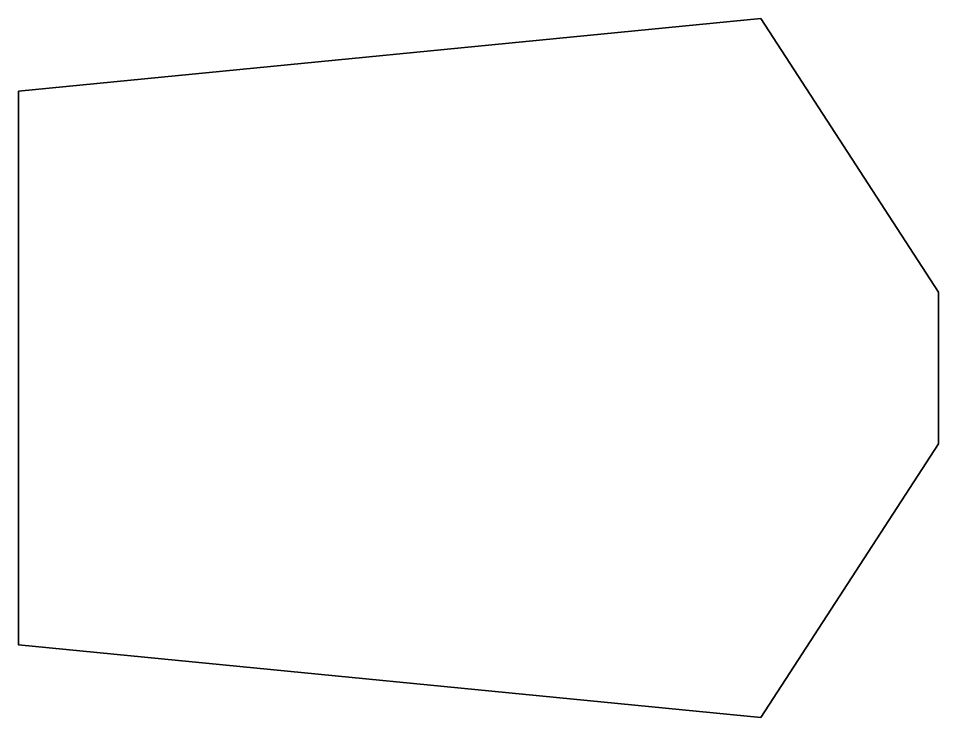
# Model space of a CAD drawing. Extents: x 0 to 2183, y -1660 to 0.
import ezdxf

# ---------------------------------------------------------------- set-up
doc = ezdxf.new("R2010")
doc.units = 0
doc.linetypes.add('Solid', pattern=[0])

msp = doc.modelspace()

# ---------------------------------------------------------------- linework, layer by layer
at = {"color": 0, "linetype": 'Solid', "lineweight": 35}
msp.add_lwpolyline([(0, -173), (1761, 0), (2183, -650), (2183, -1010), (1761, -1660), (0, -1487), (0, -173)], close=True, dxfattribs=at)

doc.saveas('drawing.dxf')
